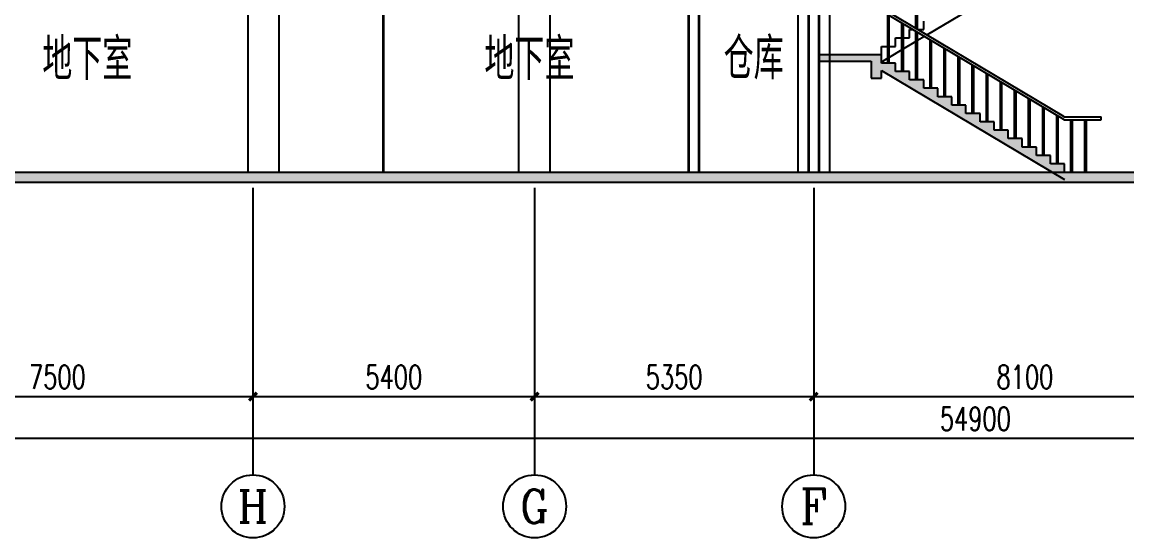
# Model space of a CAD drawing. Extents: x -129850 to 18340, y -11508 to 71861.
# Drawn here: x -34127 to -12945, y -11508 to -1625 of the extents above; entities that cross this region are included whole.
import ezdxf
from ezdxf.enums import TextEntityAlignment as Align

# ---------------------------------------------------------------- set-up
doc = ezdxf.new("R2010")
doc.units = 0
doc.header["$LTSCALE"] = 1000
doc.header["$MEASUREMENT"] = 0
for name, color, linetype in [('AXIS', 3, 'Continuous'), ('AXIS_TEXT', 7, 'Continuous'), ('COLUMN', 170, 'Continuous'), ('E_LINE', 7, 'Continuous'), ('FLOOR-100', 173, 'Continuous'), ('PUB_HATCH', 42, 'Continuous'), ('S_E_STAIR', 4, 'Continuous'), ('S_STAIR', 70, 'Continuous'), ('Text', 7, 'Continuous')]:
    doc.layers.add(name, color=color, linetype=linetype)
doc.layers.add('DOTE', color=1, linetype='Continuous', plot=False)
doc.layers.add('S_WALL', color=40, linetype='Continuous', lineweight=35)
doc.styles.add('_TCH_AXIS', font='COMPLEX', dxfattribs={"bigfont": 'GBCBIG'})
doc.styles.add('_TCH_DIM_T3', font='SIMPLEX', dxfattribs={"width": 0.705882, "bigfont": 'GBCBIG'})
doc.styles.add('COMPLEX', font='COMPLEX')
doc.styles.get("Standard").update_dxf_attribs({"font": 'gbenor.shx', "bigfont": 'gbcbig.shx'})
doc.dimstyles.new('_TCH_ARCH&&100', dxfattribs={"dimtxt": 297.5, "dimasz": 100, "dimexe": 250, "dimexo": 300, "dimgap": 126.25, "dimtad": 1, "dimdec": 0, "dimzin": 0, "dimdsep": 46, "dimtxsty": '_TCH_DIM_T3', "dimblk": 'ARCHTICK', "dimcen": 0.09, "dimclrt": 7, "dimazin": 2, "dimtfac": 1, "dimtdec": 0, "dimtix": 1, "dimtmove": 2, "dimatfit": 3, "dimfxl": 1, "dimtolj": 1, "dimtzin": 0, "dimarcsym": 0})

# ---------------------------------------------------------------- blocks, each defined once
blk = doc.blocks.new('_ArchTick')
at = {"color": 0, "linetype": 'ByBlock', "const_width": 0.4}
blk.add_lwpolyline([(-0.5, -0.5), (0.5, 0.5)], dxfattribs=at)
blk = doc.blocks.new('*D277')
at = {"layer": 'AXIS', "color": 0, "lineweight": -2, "transparency": 16777216}
for p, q in [((-18950, -6600), (-18950, -9050)), ((-10850, -6600), (-10850, -9050))]:
    blk.add_line(p, q, dxfattribs=at)
at = {"layer": 'AXIS', "color": 0, "transparency": 16777216}
blk.add_line((-18950, -8800), (-10850, -8800), dxfattribs=at)
at = {"layer": 'Defpoints', "color": 0, "transparency": 16777216}
for p in [(-18950, -6300), (-10850, -6300), (-10850, -8800)]:
    blk.add_point(p, dxfattribs=at)
at = {"layer": 'AXIS', "color": 0, "transparency": 16777216, "xscale": 150, "yscale": 150, "zscale": 150, "rotation": 180}
blk.add_blockref('_ArchTick', (-18950, -8800), dxfattribs=at)
at = {"layer": 'AXIS', "color": 0, "transparency": 16777216, "xscale": 150, "yscale": 150, "zscale": 150}
blk.add_blockref('_ArchTick', (-10850, -8800), dxfattribs=at)
at = {"layer": 'AXIS', "color": 7, "transparency": 16777216, "insert": (-14900, -8425), "char_height": 450, "attachment_point": 5, "style": '_TCH_DIM_T3'}
blk.add_mtext('\\A1;8100', dxfattribs=at)
blk = doc.blocks.new('*D278')
at = {"layer": 'AXIS', "color": 0, "lineweight": -2, "transparency": 16777216}
for p, q in [((-24300, -6600), (-24300, -9050)), ((-18950, -6600), (-18950, -9050))]:
    blk.add_line(p, q, dxfattribs=at)
at = {"layer": 'AXIS', "color": 0, "transparency": 16777216}
blk.add_line((-24300, -8800), (-18950, -8800), dxfattribs=at)
at = {"layer": 'Defpoints', "color": 0, "transparency": 16777216}
for p in [(-24300, -6300), (-18950, -6300), (-18950, -8800)]:
    blk.add_point(p, dxfattribs=at)
at = {"layer": 'AXIS', "color": 0, "transparency": 16777216, "xscale": 150, "yscale": 150, "zscale": 150, "rotation": 180}
blk.add_blockref('_ArchTick', (-24300, -8800), dxfattribs=at)
at = {"layer": 'AXIS', "color": 0, "transparency": 16777216, "xscale": 150, "yscale": 150, "zscale": 150}
blk.add_blockref('_ArchTick', (-18950, -8800), dxfattribs=at)
at = {"layer": 'AXIS', "color": 7, "transparency": 16777216, "insert": (-21625, -8425), "char_height": 450, "attachment_point": 5, "style": '_TCH_DIM_T3'}
blk.add_mtext('\\A1;5350', dxfattribs=at)
blk = doc.blocks.new('*D279')
at = {"layer": 'AXIS', "color": 0, "lineweight": -2, "transparency": 16777216}
for p, q in [((-29700, -6600), (-29700, -9050)), ((-24300, -6600), (-24300, -9050))]:
    blk.add_line(p, q, dxfattribs=at)
at = {"layer": 'AXIS', "color": 0, "transparency": 16777216}
blk.add_line((-29700, -8800), (-24300, -8800), dxfattribs=at)
at = {"layer": 'Defpoints', "color": 0, "transparency": 16777216}
for p in [(-29700, -6300), (-24300, -6300), (-24300, -8800)]:
    blk.add_point(p, dxfattribs=at)
at = {"layer": 'AXIS', "color": 0, "transparency": 16777216, "xscale": 150, "yscale": 150, "zscale": 150, "rotation": 180}
blk.add_blockref('_ArchTick', (-29700, -8800), dxfattribs=at)
at = {"layer": 'AXIS', "color": 0, "transparency": 16777216, "xscale": 150, "yscale": 150, "zscale": 150}
blk.add_blockref('_ArchTick', (-24300, -8800), dxfattribs=at)
at = {"layer": 'AXIS', "color": 7, "transparency": 16777216, "insert": (-27000, -8425), "char_height": 450, "attachment_point": 5, "style": '_TCH_DIM_T3'}
blk.add_mtext('\\A1;5400', dxfattribs=at)
blk = doc.blocks.new('*D280')
at = {"layer": 'AXIS', "color": 0, "lineweight": -2, "transparency": 16777216}
for p, q in [((-37200, -6600), (-37200, -9050)), ((-29700, -6600), (-29700, -9050))]:
    blk.add_line(p, q, dxfattribs=at)
at = {"layer": 'AXIS', "color": 0, "transparency": 16777216}
blk.add_line((-37200, -8800), (-29700, -8800), dxfattribs=at)
at = {"layer": 'Defpoints', "color": 0, "transparency": 16777216}
for p in [(-37200, -6300), (-29700, -6300), (-29700, -8800)]:
    blk.add_point(p, dxfattribs=at)
at = {"layer": 'AXIS', "color": 0, "transparency": 16777216, "xscale": 150, "yscale": 150, "zscale": 150, "rotation": 180}
blk.add_blockref('_ArchTick', (-37200, -8800), dxfattribs=at)
at = {"layer": 'AXIS', "color": 0, "transparency": 16777216, "xscale": 150, "yscale": 150, "zscale": 150}
blk.add_blockref('_ArchTick', (-29700, -8800), dxfattribs=at)
at = {"layer": 'AXIS', "color": 7, "transparency": 16777216, "insert": (-33450, -8425), "char_height": 450, "attachment_point": 5, "style": '_TCH_DIM_T3'}
blk.add_mtext('\\A1;7500', dxfattribs=at)
blk = doc.blocks.new('*D282')
at = {"layer": 'AXIS', "color": 0, "lineweight": -2, "transparency": 16777216}
for p, q in [((-43300, -6600), (-43300, -9850)), ((11600, -6600), (11600, -9850))]:
    blk.add_line(p, q, dxfattribs=at)
at = {"layer": 'AXIS', "color": 0, "transparency": 16777216}
blk.add_line((-43300, -9600), (11600, -9600), dxfattribs=at)
at = {"layer": 'Defpoints', "color": 0, "transparency": 16777216}
for p in [(-43300, -6300), (11600, -6300), (11600, -9600)]:
    blk.add_point(p, dxfattribs=at)
at = {"layer": 'AXIS', "color": 0, "transparency": 16777216, "xscale": 150, "yscale": 150, "zscale": 150, "rotation": 180}
blk.add_blockref('_ArchTick', (-43300, -9600), dxfattribs=at)
at = {"layer": 'AXIS', "color": 0, "transparency": 16777216, "xscale": 150, "yscale": 150, "zscale": 150}
blk.add_blockref('_ArchTick', (11600, -9600), dxfattribs=at)
at = {"layer": 'AXIS', "color": 7, "transparency": 16777216, "insert": (-15850, -9225), "char_height": 450, "attachment_point": 5, "style": '_TCH_DIM_T3'}
blk.add_mtext('\\A1;54900', dxfattribs=at)
blk = doc.blocks.new('_AXISO')
blk.add_circle((0, 0), 0.5)
at = {"layer": 'AXIS_TEXT', "style": 'COMPLEX', "width": 1.041667}
blk.add_attdef('A', text='', height=0.56, dxfattribs=at).set_placement((-0.25, -0.28), (0.25, -0.28), align=Align.FIT)

msp = doc.modelspace()

# ---------------------------------------------------------------- hatches: boundary and pattern name
at = {"layer": 'FLOOR-100'}
h = msp.add_hatch(color=256, dxfattribs=at)
h.dxf.hatch_style = 1
h.paths.add_polyline_path([(11700, -4500), (-43400, -4500), (-43400, -4700), (11700, -4700)])
at = {"layer": 'PUB_HATCH'}
for points in [[(-17650, -2250.1), (-18850, -2250.1), (-18850, -2370.1), (-17850, -2370.1), (-17850, -2700.1), (-17650, -2700.1)], [(-14140, -4500.1), (-14140, -4339.3), (-14410, -4339.3), (-14410, -4178.6), (-14680, -4178.6), (-14680, -4017.9), (-14950, -4017.9), (-14950, -3857.2), (-15220, -3857.2), (-15220, -3696.5), (-15490, -3696.5), (-15490, -3535.8), (-15760, -3535.8), (-15760, -3375.1), (-16030, -3375.1), (-16030, -3214.3), (-16300, -3214.3), (-16300, -3053.6), (-16570, -3053.6), (-16570, -2892.9), (-16840, -2892.9), (-16840, -2732.2), (-17110, -2732.2), (-17110, -2571.5), (-17380, -2571.5), (-17380, -2410.8), (-17650, -2410.8), (-17650, -2370.1), (-17650, -2550.4), (-14140, -4639.7)]]:
    msp.add_hatch(color=256, dxfattribs=at).paths.add_polyline_path(points)

# ---------------------------------------------------------------- linework, layer by layer
at = {"layer": 'AXIS'}
for p, q in [((-29700, -6300), (-29700, -10300)), ((-24300, -6300), (-24300, -10300)), ((-18950, -6300), (-18950, -10300))]:
    msp.add_line(p, q, dxfattribs=at)
at = {"layer": 'COLUMN'}
for p, q in [((-19250, -4500), (-19250, 69480)), ((-18650, 69480), (-18650, -4500)), ((-29200, -4500), (-29200, 66300)), ((-24600, -4500), (-24600, 63000)), ((-24000, -4500), (-24000, 63000)), ((-29800, 0), (-29800, -4500))]:
    msp.add_line(p, q, dxfattribs=at)
at = {"layer": 'DOTE'}
for p, q in [((-29700, -4800), (-29700, -6300)), ((-24300, -4800), (-24300, -6300)), ((-18950, -4800), (-18950, -6300))]:
    msp.add_line(p, q, dxfattribs=at)
at = {"layer": 'E_LINE'}
msp.add_line((-21150, 0), (-21150, -4500), dxfattribs=at)
at = {"layer": 'FLOOR-100'}
msp.add_lwpolyline([(-43400, -4500), (11700, -4500), (11700, -4700), (-43400, -4700)], close=True, dxfattribs=at)
at = {"layer": 'S_E_STAIR'}
for p, q in [((-14140, -300.4), (-16776.7, -1869.9)), ((-16960, -1760.8), (-16960, -838.6)), ((-16990, -1742.9), (-16990, -856.5)), ((-14151.8, -3432.3), (-17610, -1373.9)), ((-14151.8, -3492.3), (-17610, -1433.9)), ((-17530, -2410.8), (-17530, -1481.5)), ((-17500, -2410.8), (-17500, -1499.3)), ((-17260, -2571.5), (-17260, -1642.2)), ((-17230, -2571.5), (-17230, -1660.1)), ((-16840, -1767.9), (-16840, -1607.2)), ((-17110, -1928.6), (-17110, -1767.9)), ((-17110, -1767.9), (-17048.8, -1767.9)), ((-16990, -2732.2), (-16990, -1802.9)), ((-16960, -2732.2), (-16960, -1820.8)), ((-16827.1, -1899.9), (-16960, -1979)), ((-16948, -1767.9), (-16840, -1767.9)), ((-17650, -2250.1), (-17650, -2089.3)), ((-17650, -2089.3), (-17530, -2089.3)), ((-17500, -2089.3), (-17380, -2089.3)), ((-17380, -2089.3), (-17380, -1928.6)), ((-17380, -1928.6), (-17260, -1928.6)), ((-17230, -1928.6), (-17110, -1928.6)), ((-16990, -1996.9), (-17230, -2139.7)), ((-16720, -2892.9), (-16720, -1963.6)), ((-16690, -2892.9), (-16690, -1981.5)), ((-17530, -2318.3), (-17650, -2389.7)), ((-17260, -2157.6), (-17500, -2300.4)), ((-16450, -3053.6), (-16450, -2124.3)), ((-16420, -3053.6), (-16420, -2142.2)), ((-16180, -3214.3), (-16180, -2285.1)), ((-16150, -3214.3), (-16150, -2302.9)), ((-15910, -3375.1), (-15910, -2445.8)), ((-15880, -3375.1), (-15880, -2463.6)), ((-15640, -3535.8), (-15640, -2606.5)), ((-15610, -3535.8), (-15610, -2624.3)), ((-15370, -3696.5), (-15370, -2767.2)), ((-15340, -3696.5), (-15340, -2785.1)), ((-15100, -3857.2), (-15100, -2927.9)), ((-15070, -3857.2), (-15070, -2945.8)), ((-14830, -4017.9), (-14830, -3088.6)), ((-14800, -4017.9), (-14800, -3106.5)), ((-14560, -4178.6), (-14560, -3249.3)), ((-14530, -4178.6), (-14530, -3267.2)), ((-14290, -4339.3), (-14290, -3410.1)), ((-14260, -4339.3), (-14260, -3427.9)), ((-14126.2, -3439.3), (-13440, -3439.3)), ((-14126.2, -3499.3), (-13440, -3499.3)), ((-14020, -4500.1), (-14020, -3499.3)), ((-13990, -4500.1), (-13990, -3499.3)), ((-13750, -4500.1), (-13750, -3499.3)), ((-13720, -4500.1), (-13720, -3499.3)), ((-13440, -3499.3), (-13440, -3439.3))]:
    msp.add_line(p, q, dxfattribs=at)
for centre in [(-14126.2, -3389.3), (-14126.2, -3449.3)]:
    msp.add_arc(centre, 50, 239.23728, 270, dxfattribs=at)
at = {"layer": 'S_STAIR'}
for p, q in [((-18850, -2250.1), (-18850, -2370.1)), ((-17650, -2250.1), (-18850, -2250.1)), ((-18850, -2250.1), (-18850, -2370.1)), ((-17650, -2410.8), (-17650, -2250.1)), ((-18850, -2370.1), (-17850, -2370.1)), ((-17850, -2370.1), (-17850, -2700.1)), ((-17380, -2410.8), (-17650, -2410.8)), ((-17380, -2571.5), (-17380, -2410.8)), ((-17850, -2700.1), (-17650, -2700.1)), ((-17650, -2550.4), (-14140, -4639.7)), ((-17650, -2700.1), (-17650, -2550.4)), ((-17110, -2571.5), (-17380, -2571.5)), ((-17110, -2732.2), (-17110, -2571.5)), ((-16840, -2732.2), (-17110, -2732.2)), ((-16840, -2892.9), (-16840, -2732.2)), ((-16570, -2892.9), (-16840, -2892.9)), ((-16570, -3053.6), (-16570, -2892.9)), ((-16300, -3053.6), (-16570, -3053.6)), ((-16300, -3214.3), (-16300, -3053.6)), ((-16030, -3214.3), (-16300, -3214.3)), ((-16030, -3375.1), (-16030, -3214.3)), ((-15760, -3375.1), (-16030, -3375.1)), ((-15760, -3535.8), (-15760, -3375.1)), ((-15490, -3535.8), (-15760, -3535.8)), ((-15490, -3696.5), (-15490, -3535.8)), ((-15220, -3696.5), (-15490, -3696.5)), ((-15220, -3857.2), (-15220, -3696.5)), ((-14950, -3857.2), (-15220, -3857.2)), ((-14950, -4017.9), (-14950, -3857.2)), ((-14680, -4017.9), (-14950, -4017.9)), ((-14680, -4178.6), (-14680, -4017.9)), ((-14410, -4178.6), (-14680, -4178.6)), ((-14410, -4339.3), (-14410, -4178.6)), ((-14140, -4339.3), (-14410, -4339.3)), ((-14140, -4500.1), (-14140, -4339.3))]:
    msp.add_line(p, q, dxfattribs=at)
at = {"layer": 'S_WALL'}
for p, q in [((-19050, 69480), (-19050, -4500)), ((-18850, 69480), (-18850, -4500)), ((-27200, -4500), (-27200, 0)), ((-21350, 0), (-21350, -4500)), ((-21150, 0), (-21150, -4500))]:
    msp.add_line(p, q, dxfattribs=at)

# ---------------------------------------------------------------- block references
at = {"layer": 'AXIS'}
ref = msp.add_blockref('_AXISO', (-29700, -10904), dxfattribs=dict(at, xscale=1208.053691275168, yscale=1208.053691275168, zscale=1208.053691275168))
ref.add_attrib('A', 'H', dxfattribs={"layer": 'AXIS_TEXT', "height": 612.4, "style": '_TCH_AXIS'}).set_placement((-29991.6, -11210.2), (-29408.4, -11210.2), align=Align.FIT)
ref = msp.add_blockref('_AXISO', (-24300, -10904), dxfattribs=dict(at, xscale=1208.053691275168, yscale=1208.053691275168, zscale=1208.053691275168))
ref.add_attrib('A', 'G', dxfattribs={"layer": 'AXIS_TEXT', "height": 642.1, "style": '_TCH_AXIS'}).set_placement((-24575.2, -11225.1), (-24024.8, -11225.1), align=Align.FIT)
ref = msp.add_blockref('_AXISO', (-18950, -10904), dxfattribs=dict(at, xscale=1208.053691275168, yscale=1208.053691275168, zscale=1208.053691275168))
ref.add_attrib('A', 'F', dxfattribs={"layer": 'AXIS_TEXT', "height": 672.6, "style": '_TCH_AXIS'}).set_placement((-19206.2, -11240.4), (-18693.8, -11240.4), align=Align.FIT)

# ---------------------------------------------------------------- texts
at = {"layer": 'Text', "char_height": 800, "attachment_point": 5}
for s, width, insert in [('地下室', 5600, (-32875.8, -2336.8)), ('地下室', 5600, (-24400, -2336.8)), ('仓库', 2100, (-20100, -2323.5))]:
    msp.add_mtext_dynamic_manual_height_columns(s, width=width, gutter_width=1750, heights=[0], dxfattribs=dict(at, insert=insert))

# ---------------------------------------------------------------- dimensions: what is measured, and where the dimension line sits
at = {"layer": 'AXIS'}
for p1, p2, distance, picture, middle in [((-43300, -6300), (11600, -6300), -3300, '*D282', (-15850, -9225)), ((-37200, -6300), (-29700, -6300), -2500, '*D280', (-33450, -8425)), ((-29700, -6300), (-24300, -6300), -2500, '*D279', (-27000, -8425)), ((-24300, -6300), (-18950, -6300), -2500, '*D278', (-21625, -8425)), ((-18950, -6300), (-10850, -6300), -2500, '*D277', (-14900, -8425))]:
    dim = msp.add_aligned_dim(p1=p1, p2=p2, distance=distance, dimstyle='_TCH_ARCH&&100', override={"dimtxt": 450, "dimasz": 150, "dimgap": 150, "dimlwd": 65535}, dxfattribs=at)
    dim.commit()
    dim.dimension.update_dxf_attribs({"geometry": picture, "text_midpoint": middle})

doc.saveas('drawing.dxf')
